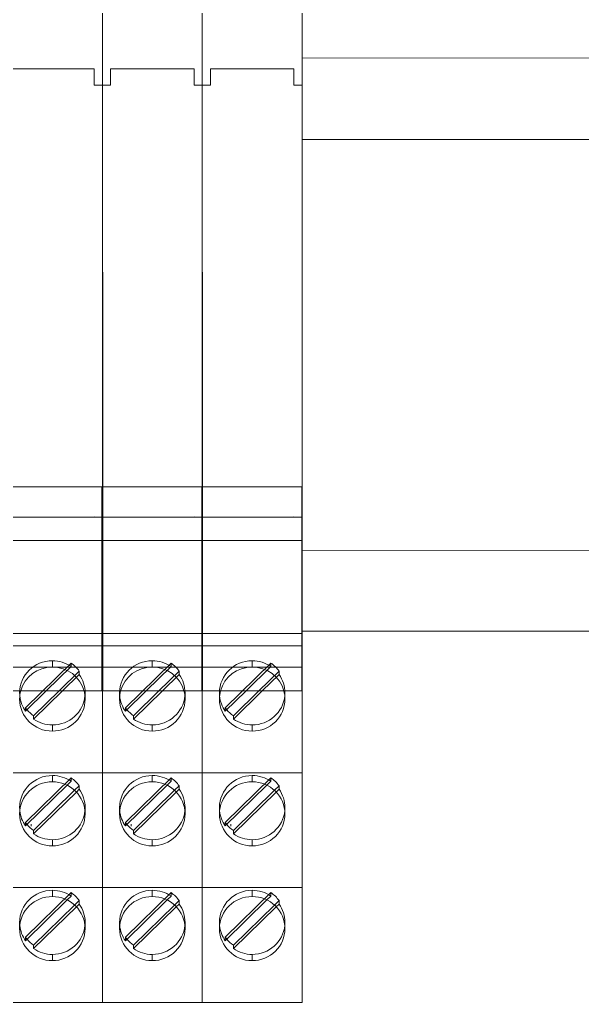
# Model space of a CAD drawing. Header units: millimetres. Extents: x 1359 to 3577, y 1336 to 3557.
# Drawn here: x 2175.1 to 2209.5, y 2516.7 to 2576.6 of the extents above; entities that cross this region are included whole.
import ezdxf

# ---------------------------------------------------------------- set-up
doc = ezdxf.new("R2010")
doc.units = ezdxf.units.MM
doc.layers.add('000-PI-Oprema', color=30, linetype='Continuous', lineweight=5)
doc.layers.add('002-PI-Kabelska kanalica', color=150, linetype='Continuous')

msp = doc.modelspace()

# ---------------------------------------------------------------- linework, layer by layer
at = {"layer": '000-PI-Oprema', "color": 0, "linetype": 'ByBlock', "lineweight": 0}
for p, q in [((2180.165, 2574.322), (2180.165, 2584.672)), ((2180.165, 2574.322), (2180.165, 2584.672)), ((2180.165, 2574.322), (2180.165, 2584.672)), ((2180.165, 2574.322), (2180.165, 2584.672)), ((2186.265, 2574.322), (2186.265, 2584.672)), ((2186.265, 2574.322), (2186.265, 2584.672)), ((2186.265, 2574.322), (2186.265, 2584.672)), ((2186.265, 2574.322), (2186.265, 2584.672)), ((2192.365, 2574.322), (2192.365, 2584.672)), ((2192.365, 2574.322), (2192.365, 2584.672)), ((2180.165, 2572.622), (2180.165, 2574.322)), ((2180.165, 2572.622), (2180.165, 2574.322)), ((2180.19, 2548.121), (2180.165, 2574.322)), ((2180.19, 2548.121), (2180.165, 2574.322)), ((2186.265, 2572.622), (2186.265, 2574.322)), ((2186.265, 2572.622), (2186.265, 2574.322)), ((2186.29, 2548.121), (2186.265, 2574.322)), ((2186.29, 2548.121), (2186.265, 2574.322)), ((2192.365, 2572.622), (2192.365, 2574.322)), ((2192.365, 2572.622), (2192.365, 2574.322)), ((2174.565, 2573.622), (2179.665, 2573.622)), ((2179.665, 2573.622), (2179.665, 2573.622)), ((2179.665, 2573.622), (2179.665, 2572.622)), ((2180.165, 2573.672), (2180.165, 2573.672)), ((2180.165, 2573.672), (2180.165, 2573.672)), ((2180.165, 2573.672), (2180.165, 2573.672)), ((2180.165, 2573.672), (2180.165, 2573.672)), ((2180.665, 2573.622), (2185.765, 2573.622)), ((2180.665, 2573.622), (2180.665, 2573.622)), ((2180.665, 2573.622), (2180.665, 2572.622)), ((2185.765, 2573.622), (2185.765, 2573.622)), ((2185.765, 2573.622), (2185.765, 2572.622)), ((2186.265, 2573.672), (2186.265, 2573.672)), ((2186.265, 2573.672), (2186.265, 2573.672)), ((2186.265, 2573.672), (2186.265, 2573.672)), ((2186.265, 2573.672), (2186.265, 2573.672)), ((2186.765, 2573.622), (2191.865, 2573.622)), ((2186.765, 2573.622), (2186.765, 2573.622)), ((2186.765, 2573.622), (2186.765, 2572.622)), ((2191.865, 2573.622), (2191.865, 2573.622)), ((2191.865, 2573.622), (2191.865, 2572.622)), ((2192.365, 2573.672), (2192.365, 2573.672)), ((2192.365, 2573.672), (2192.365, 2573.672)), ((2180.165, 2572.872), (2180.165, 2572.872)), ((2180.165, 2572.872), (2180.165, 2572.872)), ((2180.165, 2572.872), (2180.165, 2572.872)), ((2180.165, 2572.872), (2180.165, 2572.872)), ((2186.265, 2572.872), (2186.265, 2572.872)), ((2186.265, 2572.872), (2186.265, 2572.872)), ((2186.265, 2572.872), (2186.265, 2572.872)), ((2186.265, 2572.872), (2186.265, 2572.872)), ((2192.365, 2572.872), (2192.365, 2572.872)), ((2192.365, 2572.872), (2192.365, 2572.872)), ((2179.665, 2572.622), (2179.665, 2572.622)), ((2180.165, 2572.622), (2179.665, 2572.622)), ((2180.165, 2572.622), (2180.165, 2572.622)), ((2180.165, 2572.622), (2180.165, 2546.322)), ((2180.165, 2572.622), (2180.165, 2572.622)), ((2180.165, 2572.622), (2180.165, 2546.322)), ((2180.165, 2572.622), (2180.165, 2572.622)), ((2180.665, 2572.622), (2180.165, 2572.622)), ((2180.165, 2572.622), (2180.165, 2572.622)), ((2180.665, 2572.622), (2180.665, 2572.622)), ((2185.765, 2572.622), (2185.765, 2572.622)), ((2186.265, 2572.622), (2185.765, 2572.622)), ((2186.265, 2572.622), (2186.265, 2572.622)), ((2186.265, 2572.622), (2186.265, 2546.322)), ((2186.265, 2572.622), (2186.265, 2572.622)), ((2186.265, 2572.622), (2186.265, 2546.322)), ((2186.265, 2572.622), (2186.265, 2572.622)), ((2186.765, 2572.622), (2186.265, 2572.622)), ((2186.265, 2572.622), (2186.265, 2572.622)), ((2186.765, 2572.622), (2186.765, 2572.622)), ((2191.865, 2572.622), (2191.865, 2572.622)), ((2192.365, 2572.622), (2191.865, 2572.622)), ((2192.365, 2572.622), (2192.365, 2572.622)), ((2192.365, 2572.622), (2192.365, 2546.322)), ((2192.365, 2572.622), (2192.365, 2572.622)), ((2192.365, 2572.622), (2192.365, 2546.322)), ((2180.165, 2571.912), (2180.165, 2571.912)), ((2180.165, 2571.912), (2180.165, 2571.912)), ((2180.165, 2571.912), (2180.165, 2571.912)), ((2180.165, 2571.912), (2180.165, 2571.912)), ((2186.265, 2571.912), (2186.265, 2571.912)), ((2186.265, 2571.912), (2186.265, 2571.912)), ((2186.265, 2571.912), (2186.265, 2571.912)), ((2186.265, 2571.912), (2186.265, 2571.912)), ((2192.365, 2571.912), (2192.365, 2571.912)), ((2192.365, 2571.912), (2192.365, 2571.912)), ((2180.14, 2548.121), (2174.09, 2548.121)), ((2180.14, 2547.634), (2180.14, 2548.121)), ((2180.14, 2547.634), (2180.14, 2548.121)), ((2180.14, 2547.634), (2180.14, 2546.272)), ((2180.14, 2547.634), (2180.14, 2546.272)), ((2180.19, 2547.634), (2180.19, 2548.121)), ((2186.24, 2548.121), (2180.19, 2548.121)), ((2180.19, 2547.634), (2180.19, 2548.121)), ((2180.19, 2547.634), (2180.19, 2546.272)), ((2180.19, 2547.634), (2180.19, 2546.272)), ((2186.24, 2547.634), (2186.24, 2548.121)), ((2186.24, 2547.634), (2186.24, 2548.121)), ((2186.24, 2547.634), (2186.24, 2546.272)), ((2186.24, 2547.634), (2186.24, 2546.272)), ((2186.29, 2547.634), (2186.29, 2548.121)), ((2192.34, 2548.121), (2186.29, 2548.121)), ((2186.29, 2547.634), (2186.29, 2548.121)), ((2186.29, 2547.634), (2186.29, 2546.272)), ((2186.29, 2547.634), (2186.29, 2546.272)), ((2192.34, 2547.634), (2192.34, 2548.121)), ((2192.34, 2547.634), (2192.34, 2548.121)), ((2192.34, 2547.634), (2192.34, 2546.272)), ((2192.34, 2547.634), (2192.34, 2546.272)), ((2180.14, 2546.272), (2174.09, 2546.272)), ((2179.665, 2546.322), (2179.665, 2546.322)), ((2179.665, 2546.322), (2179.665, 2546.322)), ((2180.14, 2546.322), (2180.165, 2546.322)), ((2180.14, 2546.322), (2180.165, 2546.322)), ((2180.14, 2544.566), (2180.14, 2546.272)), ((2180.14, 2546.272), (2180.14, 2546.272)), ((2180.14, 2544.566), (2180.14, 2546.272)), ((2180.14, 2546.272), (2180.14, 2546.272)), ((2180.14, 2546.122), (2180.165, 2546.122)), ((2180.14, 2546.122), (2180.165, 2546.122)), ((2180.165, 2546.322), (2180.165, 2546.322)), ((2180.165, 2546.322), (2180.165, 2546.122)), ((2180.165, 2546.322), (2180.165, 2546.322)), ((2180.165, 2546.322), (2180.165, 2546.122)), ((2180.165, 2546.322), (2180.19, 2546.322)), ((2180.165, 2546.322), (2180.165, 2546.122)), ((2180.165, 2546.322), (2180.165, 2546.322)), ((2180.165, 2546.322), (2180.19, 2546.322)), ((2180.165, 2546.322), (2180.165, 2546.122)), ((2180.165, 2546.322), (2180.165, 2546.322)), ((2180.165, 2546.122), (2180.165, 2544.522)), ((2180.165, 2546.122), (2180.165, 2544.522)), ((2180.19, 2546.122), (2180.165, 2546.122)), ((2180.165, 2544.522), (2180.165, 2546.122)), ((2180.19, 2546.122), (2180.165, 2546.122)), ((2180.165, 2544.522), (2180.165, 2546.122)), ((2180.19, 2544.566), (2180.19, 2546.272)), ((2186.24, 2546.272), (2180.19, 2546.272)), ((2180.19, 2546.272), (2180.19, 2546.272)), ((2180.19, 2544.566), (2180.19, 2546.272)), ((2180.19, 2546.272), (2180.19, 2546.272)), ((2185.765, 2546.322), (2185.765, 2546.322)), ((2185.765, 2546.322), (2185.765, 2546.322)), ((2186.24, 2546.322), (2186.265, 2546.322)), ((2186.24, 2546.322), (2186.265, 2546.322)), ((2186.24, 2544.566), (2186.24, 2546.272)), ((2186.24, 2546.272), (2186.24, 2546.272)), ((2186.24, 2544.566), (2186.24, 2546.272)), ((2186.24, 2546.272), (2186.24, 2546.272)), ((2186.24, 2546.122), (2186.265, 2546.122)), ((2186.24, 2546.122), (2186.265, 2546.122)), ((2186.265, 2546.322), (2186.265, 2546.322)), ((2186.265, 2546.322), (2186.265, 2546.122)), ((2186.265, 2546.322), (2186.265, 2546.322)), ((2186.265, 2546.322), (2186.265, 2546.122)), ((2186.265, 2546.322), (2186.29, 2546.322)), ((2186.265, 2546.322), (2186.265, 2546.122)), ((2186.265, 2546.322), (2186.265, 2546.322)), ((2186.265, 2546.322), (2186.29, 2546.322)), ((2186.265, 2546.322), (2186.265, 2546.122)), ((2186.265, 2546.322), (2186.265, 2546.322)), ((2186.265, 2546.122), (2186.265, 2544.522)), ((2186.265, 2546.122), (2186.265, 2544.522)), ((2186.29, 2546.122), (2186.265, 2546.122)), ((2186.265, 2544.522), (2186.265, 2546.122)), ((2186.29, 2546.122), (2186.265, 2546.122)), ((2186.265, 2544.522), (2186.265, 2546.122)), ((2186.29, 2544.566), (2186.29, 2546.272)), ((2192.34, 2546.272), (2186.29, 2546.272)), ((2186.29, 2546.272), (2186.29, 2546.272)), ((2186.29, 2544.566), (2186.29, 2546.272)), ((2186.29, 2546.272), (2186.29, 2546.272)), ((2191.865, 2546.322), (2191.865, 2546.322)), ((2191.865, 2546.322), (2191.865, 2546.322)), ((2192.34, 2546.322), (2192.365, 2546.322)), ((2192.34, 2546.322), (2192.365, 2546.322)), ((2192.34, 2544.566), (2192.34, 2546.272)), ((2192.34, 2546.272), (2192.34, 2546.272)), ((2192.34, 2544.566), (2192.34, 2546.272)), ((2192.34, 2546.272), (2192.34, 2546.272)), ((2192.34, 2546.122), (2192.365, 2546.122)), ((2192.34, 2546.122), (2192.365, 2546.122)), ((2192.365, 2546.322), (2192.365, 2546.322)), ((2192.365, 2546.322), (2192.365, 2546.122)), ((2192.365, 2546.322), (2192.365, 2546.322)), ((2192.365, 2546.322), (2192.365, 2546.122)), ((2192.365, 2546.122), (2192.365, 2544.522)), ((2192.365, 2546.122), (2192.365, 2544.522)), ((2174.09, 2544.838), (2180.14, 2544.838)), ((2180.14, 2544.099), (2180.14, 2544.566)), ((2180.14, 2544.099), (2180.14, 2544.566)), ((2180.19, 2544.838), (2186.24, 2544.838)), ((2180.19, 2544.099), (2180.19, 2544.566)), ((2180.19, 2544.099), (2180.19, 2544.566)), ((2186.24, 2544.099), (2186.24, 2544.566)), ((2186.24, 2544.099), (2186.24, 2544.566)), ((2186.29, 2544.838), (2192.34, 2544.838)), ((2186.29, 2544.099), (2186.29, 2544.566)), ((2186.29, 2544.099), (2186.29, 2544.566)), ((2192.34, 2544.099), (2192.34, 2544.566)), ((2192.34, 2544.099), (2192.34, 2544.566)), ((2180.165, 2544.522), (2180.14, 2544.522)), ((2180.165, 2544.522), (2180.14, 2544.522)), ((2180.14, 2538.945), (2180.14, 2544.099)), ((2180.14, 2538.945), (2180.14, 2544.099)), ((2180.165, 2544.522), (2180.165, 2538.299)), ((2180.165, 2544.522), (2180.165, 2538.299)), ((2180.165, 2544.522), (2180.19, 2544.522)), ((2180.165, 2538.299), (2180.165, 2544.522)), ((2180.165, 2544.522), (2180.19, 2544.522)), ((2180.165, 2538.299), (2180.165, 2544.522)), ((2180.19, 2538.945), (2180.19, 2544.099)), ((2180.19, 2538.945), (2180.19, 2544.099)), ((2186.265, 2544.522), (2186.24, 2544.522)), ((2186.265, 2544.522), (2186.24, 2544.522)), ((2186.24, 2538.945), (2186.24, 2544.099)), ((2186.24, 2538.945), (2186.24, 2544.099)), ((2186.265, 2544.522), (2186.265, 2538.299)), ((2186.265, 2544.522), (2186.265, 2538.299)), ((2186.265, 2544.522), (2186.29, 2544.522)), ((2186.265, 2538.299), (2186.265, 2544.522)), ((2186.265, 2544.522), (2186.29, 2544.522)), ((2186.265, 2538.299), (2186.265, 2544.522)), ((2186.29, 2538.945), (2186.29, 2544.099)), ((2186.29, 2538.945), (2186.29, 2544.099)), ((2192.365, 2544.522), (2192.34, 2544.522)), ((2192.365, 2544.522), (2192.34, 2544.522)), ((2192.34, 2538.945), (2192.34, 2544.099)), ((2192.34, 2538.945), (2192.34, 2544.099)), ((2192.365, 2544.522), (2192.365, 2538.299)), ((2192.365, 2544.522), (2192.365, 2538.299)), ((2180.165, 2538.299), (2180.165, 2542.102)), ((2180.165, 2538.299), (2180.165, 2542.102)), ((2186.265, 2538.299), (2186.265, 2542.102)), ((2186.265, 2538.299), (2186.265, 2542.102)), ((2192.365, 2538.299), (2192.365, 2542.102)), ((2192.365, 2538.299), (2192.365, 2542.102)), ((2180.165, 2541.172), (2180.165, 2541.172)), ((2180.165, 2541.172), (2180.165, 2541.172)), ((2180.165, 2541.172), (2180.165, 2541.172)), ((2180.165, 2541.172), (2180.165, 2541.172)), ((2186.265, 2541.172), (2186.265, 2541.172)), ((2186.265, 2541.172), (2186.265, 2541.172)), ((2186.265, 2541.172), (2186.265, 2541.172)), ((2186.265, 2541.172), (2186.265, 2541.172)), ((2192.365, 2541.172), (2192.365, 2541.172)), ((2192.365, 2541.172), (2192.365, 2541.172)), ((2180.165, 2539.172), (2174.065, 2539.172)), ((2180.165, 2539.172), (2180.165, 2539.172)), ((2180.165, 2539.172), (2180.165, 2539.172)), ((2180.165, 2539.172), (2180.165, 2539.172)), ((2186.265, 2539.172), (2180.165, 2539.172)), ((2180.165, 2539.172), (2180.165, 2539.172)), ((2186.265, 2539.172), (2186.265, 2539.172)), ((2186.265, 2539.172), (2186.265, 2539.172)), ((2186.265, 2539.172), (2186.265, 2539.172)), ((2192.365, 2539.172), (2186.265, 2539.172)), ((2186.265, 2539.172), (2186.265, 2539.172)), ((2192.365, 2539.172), (2192.365, 2539.172)), ((2192.365, 2539.172), (2192.365, 2539.172)), ((2180.14, 2537.602), (2180.14, 2538.945)), ((2180.14, 2537.602), (2180.14, 2538.945)), ((2180.19, 2537.602), (2180.19, 2538.945)), ((2180.19, 2537.602), (2180.19, 2538.945)), ((2186.24, 2537.602), (2186.24, 2538.945)), ((2186.24, 2537.602), (2186.24, 2538.945)), ((2186.29, 2537.602), (2186.29, 2538.945)), ((2186.29, 2537.602), (2186.29, 2538.945)), ((2192.34, 2537.602), (2192.34, 2538.945)), ((2192.34, 2537.602), (2192.34, 2538.945)), ((2174.09, 2538.428), (2180.14, 2538.428)), ((2180.165, 2538.299), (2180.14, 2538.299)), ((2180.165, 2538.299), (2180.14, 2538.299)), ((2180.165, 2538.299), (2180.165, 2537.272)), ((2180.165, 2538.299), (2180.165, 2537.272)), ((2180.165, 2538.299), (2180.19, 2538.299)), ((2180.165, 2537.272), (2180.165, 2538.299)), ((2180.165, 2538.299), (2180.19, 2538.299)), ((2180.165, 2537.272), (2180.165, 2538.299)), ((2180.19, 2538.428), (2186.24, 2538.428)), ((2186.265, 2538.299), (2186.24, 2538.299)), ((2186.265, 2538.299), (2186.24, 2538.299)), ((2186.265, 2538.299), (2186.265, 2537.272)), ((2186.265, 2538.299), (2186.265, 2537.272)), ((2186.265, 2538.299), (2186.29, 2538.299)), ((2186.265, 2537.272), (2186.265, 2538.299)), ((2186.265, 2538.299), (2186.29, 2538.299)), ((2186.265, 2537.272), (2186.265, 2538.299)), ((2186.29, 2538.428), (2192.34, 2538.428)), ((2192.365, 2538.299), (2192.34, 2538.299)), ((2192.365, 2538.299), (2192.34, 2538.299)), ((2192.365, 2538.299), (2192.365, 2537.272)), ((2192.365, 2538.299), (2192.365, 2537.272)), ((2175.475, 2534.639), (2178.259, 2537.362)), ((2177.115, 2537.507), (2177.115, 2537.127)), ((2178.259, 2537.155), (2178.259, 2537.362)), ((2180.14, 2535.672), (2180.14, 2537.602)), ((2180.14, 2535.672), (2180.14, 2537.602)), ((2180.19, 2535.672), (2180.19, 2537.602)), ((2180.19, 2535.672), (2180.19, 2537.602)), ((2181.575, 2534.639), (2184.359, 2537.362)), ((2183.215, 2537.507), (2183.215, 2537.127)), ((2184.359, 2537.155), (2184.359, 2537.362)), ((2186.24, 2535.672), (2186.24, 2537.602)), ((2186.24, 2535.672), (2186.24, 2537.602)), ((2186.29, 2535.672), (2186.29, 2537.602)), ((2186.29, 2535.672), (2186.29, 2537.602)), ((2187.675, 2534.639), (2190.459, 2537.362)), ((2189.315, 2537.507), (2189.315, 2537.127)), ((2190.459, 2537.155), (2190.459, 2537.362)), ((2192.34, 2535.672), (2192.34, 2537.602)), ((2192.34, 2535.672), (2192.34, 2537.602)), ((2174.065, 2537.127), (2177.115, 2537.127)), ((2178.259, 2537.155), (2176.743, 2535.672)), ((2177.115, 2537.127), (2180.165, 2537.127)), ((2178.754, 2536.878), (2177.521, 2535.672)), ((2178.754, 2536.67), (2178.754, 2536.878)), ((2180.165, 2537.272), (2180.14, 2537.272)), ((2180.165, 2537.272), (2180.14, 2537.272)), ((2180.165, 2535.672), (2180.165, 2537.272)), ((2180.165, 2535.672), (2180.165, 2537.272)), ((2180.165, 2537.272), (2180.19, 2537.272)), ((2180.165, 2535.672), (2180.165, 2537.272)), ((2180.165, 2537.272), (2180.19, 2537.272)), ((2180.165, 2535.672), (2180.165, 2537.272)), ((2180.165, 2535.672), (2180.165, 2537.127)), ((2180.165, 2535.672), (2180.165, 2537.127)), ((2180.165, 2537.127), (2183.215, 2537.127)), ((2184.359, 2537.155), (2182.843, 2535.672)), ((2183.215, 2537.127), (2186.265, 2537.127)), ((2184.854, 2536.878), (2183.621, 2535.672)), ((2184.854, 2536.67), (2184.854, 2536.878)), ((2186.265, 2537.272), (2186.24, 2537.272)), ((2186.265, 2537.272), (2186.24, 2537.272)), ((2186.265, 2535.672), (2186.265, 2537.272)), ((2186.265, 2535.672), (2186.265, 2537.272)), ((2186.265, 2537.272), (2186.29, 2537.272)), ((2186.265, 2535.672), (2186.265, 2537.272)), ((2186.265, 2537.272), (2186.29, 2537.272)), ((2186.265, 2535.672), (2186.265, 2537.272)), ((2186.265, 2535.672), (2186.265, 2537.127)), ((2186.265, 2535.672), (2186.265, 2537.127)), ((2186.265, 2537.127), (2189.315, 2537.127)), ((2190.459, 2537.155), (2188.943, 2535.672)), ((2189.315, 2537.127), (2192.365, 2537.127)), ((2190.954, 2536.878), (2189.721, 2535.672)), ((2190.954, 2536.67), (2190.954, 2536.878)), ((2192.365, 2537.272), (2192.34, 2537.272)), ((2192.365, 2537.272), (2192.34, 2537.272)), ((2192.365, 2535.672), (2192.365, 2537.272)), ((2192.365, 2535.672), (2192.365, 2537.272)), ((2192.365, 2535.672), (2192.365, 2537.127)), ((2192.365, 2535.672), (2192.365, 2537.127)), ((2177.733, 2535.672), (2178.754, 2536.67)), ((2183.833, 2535.672), (2184.854, 2536.67)), ((2189.933, 2535.672), (2190.954, 2536.67)), ((2174.09, 2535.672), (2180.14, 2535.672)), ((2176.743, 2535.672), (2175.475, 2534.431)), ((2175.97, 2533.946), (2177.733, 2535.672)), ((2177.521, 2535.672), (2175.97, 2534.154)), ((2180.14, 2535.772), (2180.14, 2535.772)), ((2180.14, 2535.772), (2180.14, 2535.772)), ((2180.14, 2535.672), (2180.165, 2535.672)), ((2180.14, 2535.672), (2180.14, 2535.672)), ((2180.14, 2535.672), (2180.165, 2535.672)), ((2180.14, 2535.672), (2180.14, 2535.672)), ((2180.165, 2535.672), (2180.165, 2535.672)), ((2180.165, 2530.672), (2180.165, 2535.672)), ((2180.165, 2535.672), (2180.165, 2535.672)), ((2180.165, 2530.672), (2180.165, 2535.672)), ((2180.165, 2535.672), (2180.19, 2535.672)), ((2180.165, 2535.672), (2180.165, 2535.672)), ((2180.165, 2530.672), (2180.165, 2535.672)), ((2180.165, 2535.672), (2180.19, 2535.672)), ((2180.165, 2535.672), (2180.165, 2535.672)), ((2180.165, 2530.672), (2180.165, 2535.672)), ((2180.19, 2535.772), (2180.19, 2535.772)), ((2180.19, 2535.772), (2180.19, 2535.772)), ((2180.19, 2535.672), (2186.24, 2535.672)), ((2180.19, 2535.672), (2180.19, 2535.672)), ((2180.19, 2535.672), (2180.19, 2535.672)), ((2182.843, 2535.672), (2181.575, 2534.431)), ((2182.07, 2533.946), (2183.833, 2535.672)), ((2183.621, 2535.672), (2182.07, 2534.154)), ((2186.24, 2535.772), (2186.24, 2535.772)), ((2186.24, 2535.772), (2186.24, 2535.772)), ((2186.24, 2535.672), (2186.265, 2535.672)), ((2186.24, 2535.672), (2186.24, 2535.672)), ((2186.24, 2535.672), (2186.265, 2535.672)), ((2186.24, 2535.672), (2186.24, 2535.672)), ((2186.265, 2535.672), (2186.265, 2535.672)), ((2186.265, 2530.672), (2186.265, 2535.672)), ((2186.265, 2535.672), (2186.265, 2535.672)), ((2186.265, 2530.672), (2186.265, 2535.672)), ((2186.265, 2535.672), (2186.29, 2535.672)), ((2186.265, 2535.672), (2186.265, 2535.672)), ((2186.265, 2530.672), (2186.265, 2535.672)), ((2186.265, 2535.672), (2186.29, 2535.672)), ((2186.265, 2535.672), (2186.265, 2535.672)), ((2186.265, 2530.672), (2186.265, 2535.672)), ((2186.29, 2535.772), (2186.29, 2535.772)), ((2186.29, 2535.772), (2186.29, 2535.772)), ((2186.29, 2535.672), (2192.34, 2535.672)), ((2186.29, 2535.672), (2186.29, 2535.672)), ((2186.29, 2535.672), (2186.29, 2535.672)), ((2188.943, 2535.672), (2187.675, 2534.431)), ((2188.17, 2533.946), (2189.933, 2535.672)), ((2189.721, 2535.672), (2188.17, 2534.154)), ((2192.34, 2535.772), (2192.34, 2535.772)), ((2192.34, 2535.772), (2192.34, 2535.772)), ((2192.34, 2535.672), (2192.365, 2535.672)), ((2192.34, 2535.672), (2192.34, 2535.672)), ((2192.34, 2535.672), (2192.365, 2535.672)), ((2192.34, 2535.672), (2192.34, 2535.672)), ((2192.365, 2535.672), (2192.365, 2535.672)), ((2192.365, 2530.672), (2192.365, 2535.672)), ((2192.365, 2535.672), (2192.365, 2535.672)), ((2192.365, 2530.672), (2192.365, 2535.672)), ((2179.115, 2535.171), (2179.115, 2535.55)), ((2180.165, 2530.672), (2180.165, 2535.105)), ((2180.165, 2530.672), (2180.165, 2535.105)), ((2181.215, 2535.171), (2181.215, 2535.55)), ((2185.215, 2535.171), (2185.215, 2535.55)), ((2186.265, 2530.672), (2186.265, 2535.105)), ((2186.265, 2530.672), (2186.265, 2535.105)), ((2187.315, 2535.171), (2187.315, 2535.55)), ((2191.315, 2535.171), (2191.315, 2535.55)), ((2192.365, 2530.672), (2192.365, 2535.105)), ((2192.365, 2530.672), (2192.365, 2535.105)), ((2175.475, 2534.431), (2175.475, 2534.639)), ((2181.575, 2534.431), (2181.575, 2534.639)), ((2187.675, 2534.431), (2187.675, 2534.639)), ((2175.97, 2533.946), (2175.97, 2534.154)), ((2182.07, 2533.946), (2182.07, 2534.154)), ((2188.17, 2533.946), (2188.17, 2534.154)), ((2177.115, 2533.594), (2177.115, 2533.215)), ((2183.215, 2533.594), (2183.215, 2533.215)), ((2189.315, 2533.594), (2189.315, 2533.215)), ((2180.165, 2530.672), (2180.165, 2532.687)), ((2180.165, 2530.672), (2180.165, 2532.687)), ((2186.265, 2530.672), (2186.265, 2532.687)), ((2186.265, 2530.672), (2186.265, 2532.687)), ((2192.365, 2530.672), (2192.365, 2532.687)), ((2192.365, 2530.672), (2192.365, 2532.687)), ((2180.165, 2530.672), (2174.065, 2530.672)), ((2175.475, 2527.639), (2178.259, 2530.362)), ((2177.115, 2530.507), (2177.115, 2530.127)), ((2178.259, 2530.362), (2178.259, 2530.155)), ((2180.165, 2530.672), (2180.165, 2530.672)), ((2180.165, 2530.127), (2180.165, 2530.672)), ((2180.165, 2530.672), (2180.165, 2530.672)), ((2180.165, 2530.127), (2180.165, 2530.672)), ((2180.165, 2530.127), (2180.165, 2530.672)), ((2180.165, 2530.672), (2180.165, 2530.672)), ((2186.265, 2530.672), (2180.165, 2530.672)), ((2180.165, 2530.127), (2180.165, 2530.672)), ((2180.165, 2530.672), (2180.165, 2530.672)), ((2181.575, 2527.639), (2184.359, 2530.362)), ((2183.215, 2530.507), (2183.215, 2530.127)), ((2184.359, 2530.362), (2184.359, 2530.155)), ((2186.265, 2530.672), (2186.265, 2530.672)), ((2186.265, 2530.127), (2186.265, 2530.672)), ((2186.265, 2530.672), (2186.265, 2530.672)), ((2186.265, 2530.127), (2186.265, 2530.672)), ((2186.265, 2530.127), (2186.265, 2530.672)), ((2186.265, 2530.672), (2186.265, 2530.672)), ((2192.365, 2530.672), (2186.265, 2530.672)), ((2186.265, 2530.127), (2186.265, 2530.672)), ((2186.265, 2530.672), (2186.265, 2530.672)), ((2187.675, 2527.639), (2190.459, 2530.362)), ((2189.315, 2530.507), (2189.315, 2530.127)), ((2190.459, 2530.362), (2190.459, 2530.155)), ((2192.365, 2530.672), (2192.365, 2530.672)), ((2192.365, 2530.127), (2192.365, 2530.672)), ((2192.365, 2530.672), (2192.365, 2530.672)), ((2192.365, 2530.127), (2192.365, 2530.672)), ((2175.475, 2527.431), (2178.017, 2529.917)), ((2178.475, 2529.605), (2175.97, 2527.154)), ((2178.017, 2529.917), (2178.259, 2530.155)), ((2178.754, 2529.878), (2178.475, 2529.605)), ((2178.754, 2529.67), (2178.581, 2529.501)), ((2178.754, 2529.878), (2178.754, 2529.67)), ((2180.165, 2523.672), (2180.165, 2530.127)), ((2180.165, 2523.672), (2180.165, 2530.127)), ((2180.165, 2523.672), (2180.165, 2530.127)), ((2180.165, 2523.672), (2180.165, 2530.127)), ((2181.575, 2527.431), (2184.117, 2529.917)), ((2184.575, 2529.605), (2182.07, 2527.154)), ((2184.117, 2529.917), (2184.359, 2530.155)), ((2184.854, 2529.878), (2184.575, 2529.605)), ((2184.854, 2529.67), (2184.681, 2529.501)), ((2184.854, 2529.878), (2184.854, 2529.67)), ((2186.265, 2523.672), (2186.265, 2530.127)), ((2186.265, 2523.672), (2186.265, 2530.127)), ((2186.265, 2523.672), (2186.265, 2530.127)), ((2186.265, 2523.672), (2186.265, 2530.127)), ((2187.675, 2527.431), (2190.217, 2529.917)), ((2190.675, 2529.605), (2188.17, 2527.154)), ((2190.217, 2529.917), (2190.459, 2530.155)), ((2190.954, 2529.878), (2190.675, 2529.605)), ((2190.954, 2529.67), (2190.781, 2529.501)), ((2190.954, 2529.878), (2190.954, 2529.67)), ((2192.365, 2523.672), (2192.365, 2530.127)), ((2192.365, 2523.672), (2192.365, 2530.127)), ((2178.581, 2529.501), (2175.97, 2526.946)), ((2184.681, 2529.501), (2182.07, 2526.946)), ((2190.781, 2529.501), (2188.17, 2526.946)), ((2179.115, 2528.171), (2179.115, 2528.55)), ((2181.215, 2528.171), (2181.215, 2528.55)), ((2185.215, 2528.171), (2185.215, 2528.55)), ((2187.315, 2528.171), (2187.315, 2528.55)), ((2191.315, 2528.171), (2191.315, 2528.55)), ((2175.475, 2527.639), (2175.475, 2527.431)), ((2175.815, 2527.418), (2175.815, 2527.545)), ((2181.575, 2527.639), (2181.575, 2527.431)), ((2181.915, 2527.418), (2181.915, 2527.545)), ((2187.675, 2527.639), (2187.675, 2527.431)), ((2188.015, 2527.418), (2188.015, 2527.545)), ((2175.97, 2527.154), (2175.97, 2526.946)), ((2177.115, 2526.594), (2177.115, 2526.215)), ((2182.07, 2527.154), (2182.07, 2526.946)), ((2183.215, 2526.594), (2183.215, 2526.215)), ((2188.17, 2527.154), (2188.17, 2526.946)), ((2189.315, 2526.594), (2189.315, 2526.215)), ((2180.165, 2523.672), (2180.165, 2525.687)), ((2180.165, 2523.672), (2180.165, 2525.687)), ((2186.265, 2523.672), (2186.265, 2525.687)), ((2186.265, 2523.672), (2186.265, 2525.687)), ((2192.365, 2523.672), (2192.365, 2525.687)), ((2192.365, 2523.672), (2192.365, 2525.687)), ((2180.165, 2523.672), (2174.065, 2523.672)), ((2180.165, 2523.672), (2180.165, 2523.672)), ((2180.165, 2523.127), (2180.165, 2523.672)), ((2180.165, 2523.672), (2180.165, 2523.672)), ((2180.165, 2523.127), (2180.165, 2523.672)), ((2180.165, 2523.127), (2180.165, 2523.672)), ((2180.165, 2523.672), (2180.165, 2523.672)), ((2186.265, 2523.672), (2180.165, 2523.672)), ((2180.165, 2523.127), (2180.165, 2523.672)), ((2180.165, 2523.672), (2180.165, 2523.672)), ((2186.265, 2523.672), (2186.265, 2523.672)), ((2186.265, 2523.127), (2186.265, 2523.672)), ((2186.265, 2523.672), (2186.265, 2523.672)), ((2186.265, 2523.127), (2186.265, 2523.672)), ((2186.265, 2523.127), (2186.265, 2523.672)), ((2186.265, 2523.672), (2186.265, 2523.672)), ((2192.365, 2523.672), (2186.265, 2523.672)), ((2186.265, 2523.127), (2186.265, 2523.672)), ((2186.265, 2523.672), (2186.265, 2523.672)), ((2192.365, 2523.672), (2192.365, 2523.672)), ((2192.365, 2523.127), (2192.365, 2523.672)), ((2192.365, 2523.672), (2192.365, 2523.672)), ((2192.365, 2523.127), (2192.365, 2523.672)), ((2175.475, 2520.639), (2178.259, 2523.362)), ((2177.115, 2523.127), (2177.115, 2523.507)), ((2178.259, 2523.155), (2178.017, 2522.917)), ((2178.259, 2523.155), (2178.259, 2523.362)), ((2180.165, 2516.672), (2180.165, 2523.127)), ((2180.165, 2516.672), (2180.165, 2523.127)), ((2180.165, 2516.672), (2180.165, 2523.127)), ((2180.165, 2516.672), (2180.165, 2523.127)), ((2181.575, 2520.639), (2184.359, 2523.362)), ((2183.215, 2523.127), (2183.215, 2523.507)), ((2184.359, 2523.155), (2184.117, 2522.917)), ((2184.359, 2523.155), (2184.359, 2523.362)), ((2186.265, 2516.672), (2186.265, 2523.127)), ((2186.265, 2516.672), (2186.265, 2523.127)), ((2186.265, 2516.672), (2186.265, 2523.127)), ((2186.265, 2516.672), (2186.265, 2523.127)), ((2187.675, 2520.639), (2190.459, 2523.362)), ((2189.315, 2523.127), (2189.315, 2523.507)), ((2190.459, 2523.155), (2190.217, 2522.917)), ((2190.459, 2523.155), (2190.459, 2523.362)), ((2192.365, 2516.672), (2192.365, 2523.127)), ((2192.365, 2516.672), (2192.365, 2523.127)), ((2178.017, 2522.917), (2175.475, 2520.431)), ((2178.475, 2522.605), (2175.97, 2520.154)), ((2175.97, 2519.946), (2178.581, 2522.501)), ((2178.754, 2522.878), (2178.475, 2522.605)), ((2178.581, 2522.501), (2178.754, 2522.67)), ((2178.754, 2522.67), (2178.754, 2522.878)), ((2184.117, 2522.917), (2181.575, 2520.431)), ((2184.575, 2522.605), (2182.07, 2520.154)), ((2182.07, 2519.946), (2184.681, 2522.501)), ((2184.854, 2522.878), (2184.575, 2522.605)), ((2184.681, 2522.501), (2184.854, 2522.67)), ((2184.854, 2522.67), (2184.854, 2522.878)), ((2190.217, 2522.917), (2187.675, 2520.431)), ((2190.675, 2522.605), (2188.17, 2520.154)), ((2188.17, 2519.946), (2190.781, 2522.501)), ((2190.954, 2522.878), (2190.675, 2522.605)), ((2190.781, 2522.501), (2190.954, 2522.67)), ((2190.954, 2522.67), (2190.954, 2522.878)), ((2175.115, 2521.55), (2175.115, 2521.171)), ((2179.115, 2521.55), (2179.115, 2521.171)), ((2181.215, 2521.55), (2181.215, 2521.171)), ((2185.215, 2521.55), (2185.215, 2521.171)), ((2187.315, 2521.55), (2187.315, 2521.171)), ((2191.315, 2521.55), (2191.315, 2521.171)), ((2175.475, 2520.431), (2175.475, 2520.639)), ((2181.575, 2520.431), (2181.575, 2520.639)), ((2187.675, 2520.431), (2187.675, 2520.639)), ((2175.97, 2519.946), (2175.97, 2520.154)), ((2182.07, 2519.946), (2182.07, 2520.154)), ((2188.17, 2519.946), (2188.17, 2520.154)), ((2177.115, 2519.215), (2177.115, 2519.594)), ((2183.215, 2519.215), (2183.215, 2519.594)), ((2189.315, 2519.215), (2189.315, 2519.594)), ((2180.165, 2516.672), (2174.065, 2516.672)), ((2180.165, 2516.672), (2174.065, 2516.672)), ((2180.165, 2516.672), (2180.165, 2516.672)), ((2180.165, 2516.672), (2180.165, 2516.672)), ((2180.165, 2516.672), (2180.165, 2516.672)), ((2180.165, 2516.672), (2180.165, 2516.672)), ((2180.165, 2516.672), (2180.165, 2516.672)), ((2180.165, 2516.672), (2180.165, 2516.672)), ((2186.265, 2516.672), (2180.165, 2516.672)), ((2180.165, 2516.672), (2180.165, 2516.672)), ((2180.165, 2516.672), (2180.165, 2516.672)), ((2186.265, 2516.672), (2180.165, 2516.672)), ((2186.265, 2516.672), (2186.265, 2516.672)), ((2186.265, 2516.672), (2186.265, 2516.672)), ((2186.265, 2516.672), (2186.265, 2516.672)), ((2186.265, 2516.672), (2186.265, 2516.672)), ((2186.265, 2516.672), (2186.265, 2516.672)), ((2186.265, 2516.672), (2186.265, 2516.672)), ((2192.365, 2516.672), (2186.265, 2516.672)), ((2186.265, 2516.672), (2186.265, 2516.672)), ((2186.265, 2516.672), (2186.265, 2516.672)), ((2192.365, 2516.672), (2186.265, 2516.672)), ((2192.365, 2516.672), (2192.365, 2516.672)), ((2192.365, 2516.672), (2192.365, 2516.672)), ((2192.365, 2516.672), (2192.365, 2516.672)), ((2192.365, 2516.672), (2192.365, 2516.672))]:
    msp.add_line(p, q, dxfattribs=at)
for centre, start_param, end_param in [((2177.115, 2535.55), -1.570796, 0), ((2177.115, 2535.55), -2.180289, -1.570796), ((2177.115, 2535.758), -2.5321, -2.180289), ((2183.215, 2535.55), -1.570796, 0), ((2183.215, 2535.55), -2.180289, -1.570796), ((2183.215, 2535.758), -2.5321, -2.180289), ((2189.315, 2535.55), -1.570796, 0), ((2189.315, 2535.55), -2.180289, -1.570796), ((2189.315, 2535.758), -2.5321, -2.180289), ((2177.115, 2535.171), -1.570796, -0.258728), ((2177.115, 2535.171), -2.882864, -1.570796), ((2183.215, 2535.171), -1.570796, -0.258728), ((2183.215, 2535.171), -2.882864, -1.570796), ((2189.315, 2535.171), -1.570796, -0.258728), ((2189.315, 2535.171), -2.882864, -1.570796), ((2177.115, 2535.55), -3.141593, -2.5321), ((2183.215, 2535.55), -3.141593, -2.5321), ((2189.315, 2535.55), -3.141593, -2.5321), ((2177.115, 2535.171), -0.258728, 0), ((2177.115, 2535.171), -3.141593, -2.882864), ((2183.215, 2535.171), -0.258728, 0), ((2183.215, 2535.171), -3.141593, -2.882864), ((2189.315, 2535.171), -0.258728, 0), ((2189.315, 2535.171), -3.141593, -2.882864), ((2177.115, 2535.55), 0, 0.097132), ((2177.115, 2535.171), 0, 1.570796), ((2177.115, 2535.55), 0.097132, 0.609492), ((2177.115, 2535.55), 1.570796, 3.044461), ((2177.115, 2535.171), 1.570796, 3.141593), ((2177.115, 2535.55), 3.044461, 3.141593), ((2183.215, 2535.55), 0, 0.097132), ((2183.215, 2535.171), 0, 1.570796), ((2183.215, 2535.55), 0.097132, 0.609492), ((2183.215, 2535.55), 1.570796, 3.044461), ((2183.215, 2535.171), 1.570796, 3.141593), ((2183.215, 2535.55), 3.044461, 3.141593), ((2189.315, 2535.55), 0, 0.097132), ((2189.315, 2535.171), 0, 1.570796), ((2189.315, 2535.55), 0.097132, 0.609492), ((2189.315, 2535.55), 1.570796, 3.044461), ((2189.315, 2535.171), 1.570796, 3.141593), ((2189.315, 2535.55), 3.044461, 3.141593), ((2177.115, 2535.758), 0.609492, 0.685382), ((2177.115, 2535.758), 0.685382, 0.961304), ((2183.215, 2535.758), 0.609492, 0.685382), ((2183.215, 2535.758), 0.685382, 0.961304), ((2189.315, 2535.758), 0.609492, 0.685382), ((2189.315, 2535.758), 0.685382, 0.961304), ((2177.115, 2535.55), 0.961304, 1.570796), ((2183.215, 2535.55), 0.961304, 1.570796), ((2189.315, 2535.55), 0.961304, 1.570796), ((2177.115, 2528.55), -1.570796, 0), ((2177.115, 2528.55), -2.180289, -1.570796), ((2177.115, 2528.758), -2.5321, -2.180289), ((2183.215, 2528.55), -1.570796, 0), ((2183.215, 2528.55), -2.180289, -1.570796), ((2183.215, 2528.758), -2.5321, -2.180289), ((2189.315, 2528.55), -1.570796, 0), ((2189.315, 2528.55), -2.180289, -1.570796), ((2189.315, 2528.758), -2.5321, -2.180289), ((2177.115, 2528.171), -1.570796, 0), ((2177.115, 2528.171), -3.141593, -1.570796), ((2177.115, 2528.55), 3.141593, 3.751085), ((2183.215, 2528.171), -1.570796, 0), ((2183.215, 2528.171), -3.141593, -1.570796), ((2183.215, 2528.55), 3.141593, 3.751085), ((2189.315, 2528.171), -1.570796, 0), ((2189.315, 2528.171), -3.141593, -1.570796), ((2189.315, 2528.55), 3.141593, 3.751085), ((2177.115, 2528.55), 0, 0.097132), ((2177.115, 2528.55), 3.044461, 3.141593), ((2183.215, 2528.55), 0, 0.097132), ((2183.215, 2528.55), 3.044461, 3.141593), ((2189.315, 2528.55), 0, 0.097132), ((2189.315, 2528.55), 3.044461, 3.141593), ((2177.115, 2528.171), 0, 1.570796), ((2177.115, 2528.55), 0.097132, 0.609492), ((2177.115, 2528.55), 1.570796, 3.044461), ((2177.115, 2528.171), 1.570796, 3.141593), ((2183.215, 2528.171), 0, 1.570796), ((2183.215, 2528.55), 0.097132, 0.609492), ((2183.215, 2528.55), 1.570796, 3.044461), ((2183.215, 2528.171), 1.570796, 3.141593), ((2189.315, 2528.171), 0, 1.570796), ((2189.315, 2528.55), 0.097132, 0.609492), ((2189.315, 2528.55), 1.570796, 3.044461), ((2189.315, 2528.171), 1.570796, 3.141593), ((2177.115, 2528.758), 0.609492, 0.685382), ((2177.115, 2528.758), 0.685382, 0.961304), ((2183.215, 2528.758), 0.609492, 0.685382), ((2183.215, 2528.758), 0.685382, 0.961304), ((2189.315, 2528.758), 0.609492, 0.685382), ((2189.315, 2528.758), 0.685382, 0.961304), ((2177.115, 2528.55), 0.961304, 1.570796), ((2183.215, 2528.55), 0.961304, 1.570796), ((2189.315, 2528.55), 0.961304, 1.570796), ((2177.115, 2521.55), -1.570796, 0), ((2177.115, 2521.171), -1.570796, 0), ((2177.115, 2521.55), -2.180289, -1.570796), ((2177.115, 2521.171), -3.141593, -1.570796), ((2177.115, 2521.758), -2.5321, -2.180289), ((2183.215, 2521.55), -1.570796, 0), ((2183.215, 2521.171), -1.570796, 0), ((2183.215, 2521.55), -2.180289, -1.570796), ((2183.215, 2521.171), -3.141593, -1.570796), ((2183.215, 2521.758), -2.5321, -2.180289), ((2189.315, 2521.55), -1.570796, 0), ((2189.315, 2521.171), -1.570796, 0), ((2189.315, 2521.55), -2.180289, -1.570796), ((2189.315, 2521.171), -3.141593, -1.570796), ((2189.315, 2521.758), -2.5321, -2.180289), ((2177.115, 2521.55), -3.141593, -2.5321), ((2183.215, 2521.55), -3.141593, -2.5321), ((2189.315, 2521.55), -3.141593, -2.5321), ((2177.115, 2521.55), 0, 0.097132), ((2177.115, 2521.55), 0.097132, 0.609492), ((2177.115, 2521.55), 1.570796, 3.044461), ((2177.115, 2521.55), 3.044461, 3.141593), ((2183.215, 2521.55), 0, 0.097132), ((2183.215, 2521.55), 0.097132, 0.609492), ((2183.215, 2521.55), 1.570796, 3.044461), ((2183.215, 2521.55), 3.044461, 3.141593), ((2189.315, 2521.55), 0, 0.097132), ((2189.315, 2521.55), 0.097132, 0.609492), ((2189.315, 2521.55), 1.570796, 3.044461), ((2189.315, 2521.55), 3.044461, 3.141593), ((2177.115, 2521.171), 0, 1.570796), ((2177.115, 2521.758), 0.609492, 0.685382), ((2177.115, 2521.171), 1.570796, 3.141593), ((2183.215, 2521.171), 0, 1.570796), ((2183.215, 2521.758), 0.609492, 0.685382), ((2183.215, 2521.171), 1.570796, 3.141593), ((2189.315, 2521.171), 0, 1.570796), ((2189.315, 2521.758), 0.609492, 0.685382), ((2189.315, 2521.171), 1.570796, 3.141593), ((2177.115, 2521.758), 0.685382, 0.961304), ((2183.215, 2521.758), 0.685382, 0.961304), ((2189.315, 2521.758), 0.685382, 0.961304), ((2177.115, 2521.55), 0.961304, 1.570796), ((2183.215, 2521.55), 0.961304, 1.570796), ((2189.315, 2521.55), 0.961304, 1.570796)]:
    msp.add_ellipse(centre, major_axis=(-2, 0), ratio=0.978148, start_param=start_param, end_param=end_param, dxfattribs=at)
at = {"layer": '002-PI-Kabelska kanalica', "color": 0, "linetype": 'ByBlock', "lineweight": 0, "ltscale": 0.25}
for p, q in [((2192.365, 2574.268), (2245.581, 2574.319)), ((2192.365, 2569.295), (2245.581, 2569.316)), ((2192.365, 2544.245), (2245.581, 2544.222)), ((2192.365, 2539.314), (2245.581, 2539.314))]:
    msp.add_line(p, q, dxfattribs=at)

doc.saveas('drawing.dxf')
